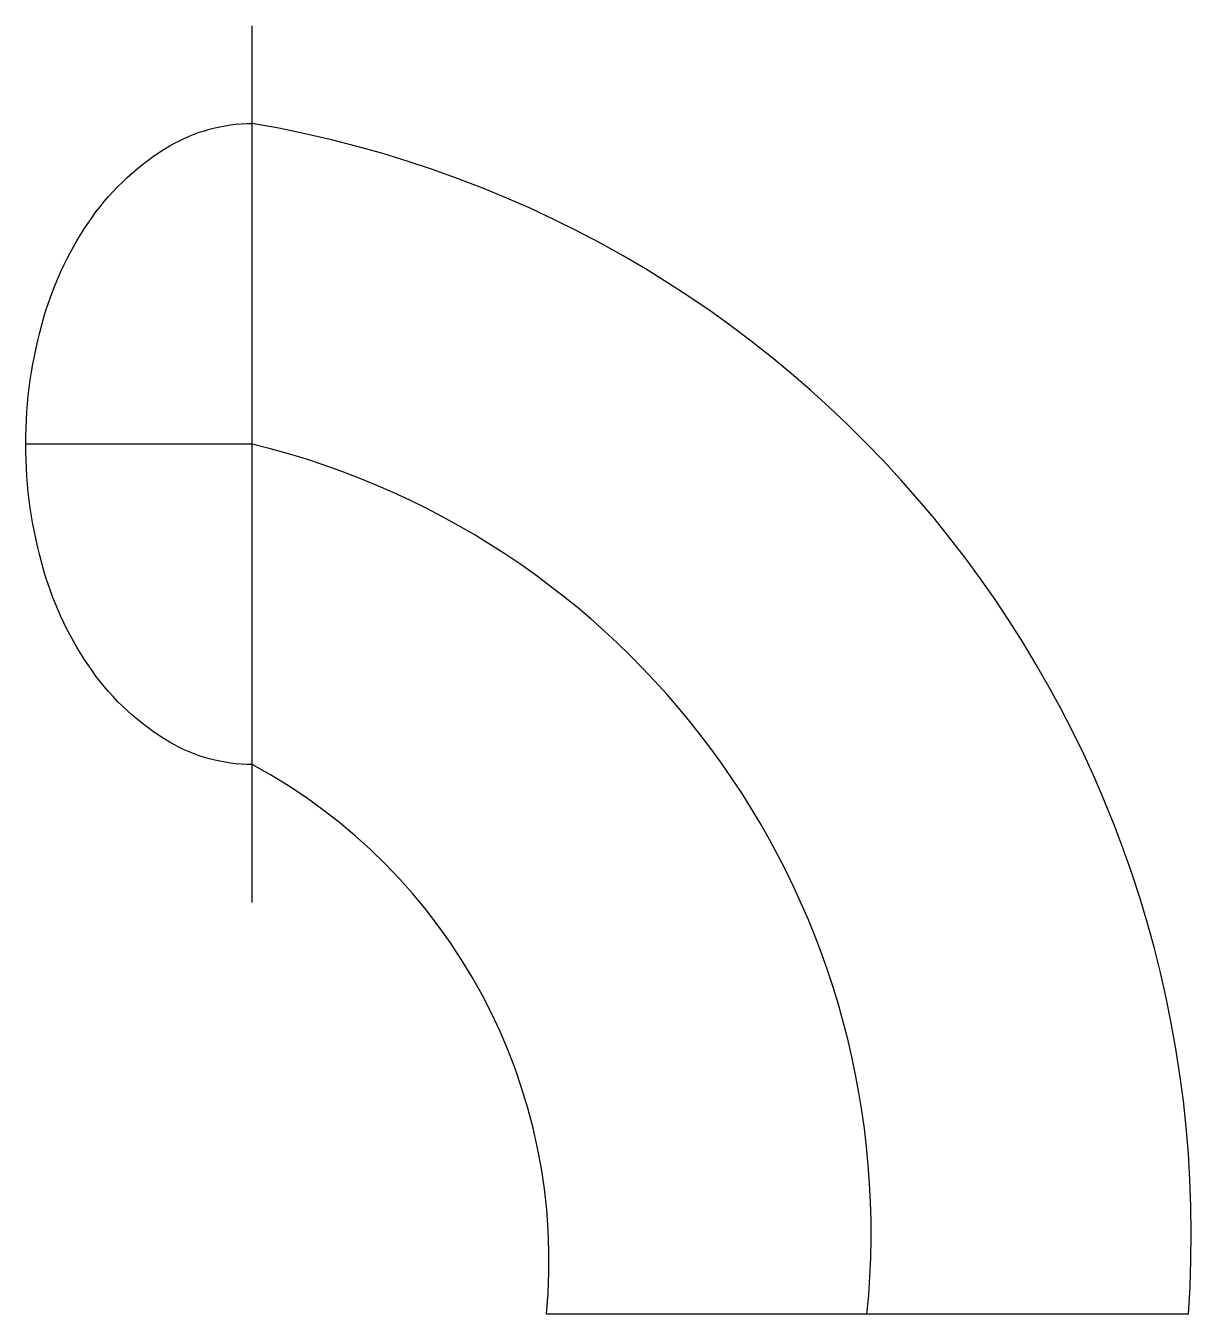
# Model space of a CAD drawing. Extents: x 11537 to 11843, y 8511 to 8849.
import ezdxf

# ---------------------------------------------------------------- set-up
doc = ezdxf.new("R2010")
doc.units = 0
doc.header["$LTSCALE"] = 240
doc.linetypes.add('CENTER', pattern=[0])
doc.layers.get('0').update_dxf_attribs({"linetype": 'CONTINUOUS'})

msp = doc.modelspace()

# ---------------------------------------------------------------- linework, layer by layer
at = {"color": 0}
for p, q in [((11596.17, 8618.89), (11596.17, 8849.22)), ((11596.17, 8739.35), (11536.67, 8739.35)), ((11842.28, 8510.75), (11673.57, 8510.75))]:
    msp.add_line(p, q, dxfattribs=at)
msp.add_lwpolyline([(11596.17, 8655.15, -0.133328), (11574.57, 8661.01, -0.106762), (11554.1, 8679.81, -0.082795), (11541.46, 8705.99, -0.071308), (11536.67, 8739.35, -0.071308), (11541.46, 8772.7, -0.082795), (11554.1, 8798.88, -0.106762), (11574.57, 8817.68, -0.133328), (11596.17, 8823.55, -0.133328)], format="xyb", dxfattribs=at)
for centre, radius, start, end in [((11546.81, 8531.5), 296.19, 355.9829, 80.4068), ((11525.94, 8524.56), 148.28, 354.6563, 61.7273)]:
    msp.add_arc(centre, radius, start, end, dxfattribs=at)
at = {"color": 0, "linetype": 'CENTER'}
msp.add_arc((11545.48, 8532.09), 213.37, 354.259, 76.2548, dxfattribs=at)

doc.saveas('drawing.dxf')
